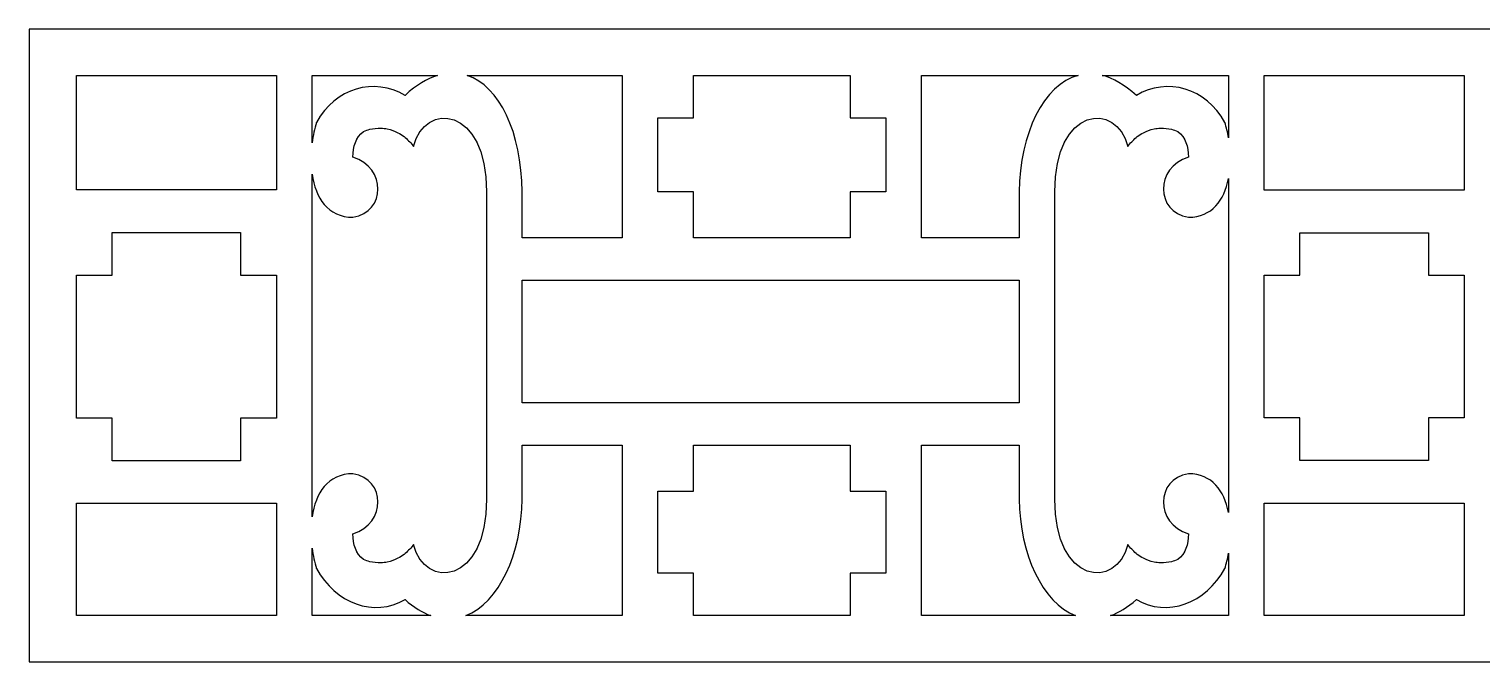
# Model space of a CAD drawing. Header units: centimetres. Extents: x -27 to -1.5, y -9 to -4.8.
# Drawn here: x -27 to -17.39, y -9 to -4.82 of the extents above; entities that cross this region are included whole.
import ezdxf

# ---------------------------------------------------------------- set-up
doc = ezdxf.new("R2010")
doc.units = ezdxf.units.CM
doc.header["$MEASUREMENT"] = 0
doc.layers.add('layer 1', color=7, linetype='Continuous')

msp = doc.modelspace()

# ---------------------------------------------------------------- linework, layer by layer
at = {"layer": 'layer 1', "color": 250}
for points, knots in [([(-1.49502, -4.81921), (-1.49502, -4.81921), (-1.49502, -9.00021), (-1.49502, -9.00021), (-1.49502, -9.00021), (-1.49502, -9.00021), (-26.99914, -9.00021), (-26.99914, -9.00021), (-26.99914, -9.00021), (-26.99914, -9.00021), (-26.99914, -4.81921), (-26.99914, -4.81921), (-26.99914, -4.81921), (-26.99914, -4.81921), (-1.49502, -4.81921), (-1.49502, -4.81921)], [0, 0, 0, 0, 0.2, 0.2, 0.2, 0.2, 0.4, 0.4, 0.4, 0.4, 0.6, 0.6, 0.6, 0.6, 1, 1, 1, 1]), ([(-26.68556, -5.88187), (-26.68556, -5.88187), (-25.36435, -5.88187), (-25.36435, -5.88187), (-25.36435, -5.88187), (-25.36435, -5.88187), (-25.36435, -5.12523), (-25.36435, -5.12523), (-25.36435, -5.12523), (-25.36435, -5.12523), (-26.68556, -5.12523), (-26.68556, -5.12523), (-26.68556, -5.12523), (-26.68556, -5.12523), (-26.68556, -5.88187), (-26.68556, -5.88187)], [0, 0, 0, 0, 0.2, 0.2, 0.2, 0.2, 0.4, 0.4, 0.4, 0.4, 0.6, 0.6, 0.6, 0.6, 1, 1, 1, 1]), ([(-25.12842, -5.12523), (-25.12842, -5.12523), (-25.12842, -5.56969), (-25.12842, -5.56969), (-25.12842, -5.56969), (-25.12212, -5.52276), (-25.11192, -5.47749), (-25.09857, -5.43659), (-25.09857, -5.43659), (-24.9748, -5.20607), (-24.71718, -5.13689), (-24.51382, -5.25701), (-24.51382, -5.25701), (-24.43989, -5.18892), (-24.36758, -5.14615), (-24.29866, -5.12523), (-24.29866, -5.12523), (-24.29866, -5.12523), (-25.12842, -5.12523), (-25.12842, -5.12523)], [0, 0, 0, 0, 0.1666667, 0.1666667, 0.1666667, 0.1666667, 0.3333333, 0.3333333, 0.3333333, 0.3333333, 0.5, 0.5, 0.5, 0.5, 0.6666667, 0.6666667, 0.6666667, 0.6666667, 1, 1, 1, 1]), ([(-24.1034, -5.12523), (-23.89023, -5.19553), (-23.74243, -5.50005), (-23.74007, -5.89523), (-23.74007, -5.89523), (-23.74007, -6.1708), (-23.74007, -5.92218), (-23.74007, -6.19775), (-23.74007, -6.19775), (-23.74007, -6.19775), (-23.0793, -6.19775), (-23.0793, -6.19775), (-23.0793, -6.19775), (-23.0793, -6.19775), (-23.0793, -5.12523), (-23.0793, -5.12523), (-23.0793, -5.12523), (-23.0793, -5.12523), (-24.1034, -5.12523), (-24.1034, -5.12523)], [0, 0, 0, 0, 0.1666667, 0.1666667, 0.1666667, 0.1666667, 0.3333333, 0.3333333, 0.3333333, 0.3333333, 0.5, 0.5, 0.5, 0.5, 0.6666667, 0.6666667, 0.6666667, 0.6666667, 1, 1, 1, 1]), ([(-22.60744, -5.12523), (-22.60744, -5.12523), (-22.60744, -5.40664), (-22.60744, -5.40664), (-22.60744, -5.40664), (-22.60744, -5.40664), (-22.84337, -5.40664), (-22.84337, -5.40664), (-22.84337, -5.40664), (-22.84337, -5.40664), (-22.84337, -5.8955), (-22.84337, -5.8955), (-22.84337, -5.8955), (-22.84337, -5.8955), (-22.60744, -5.8955), (-22.60744, -5.8955), (-22.60744, -5.8955), (-22.60744, -5.8955), (-22.60744, -6.19775), (-22.60744, -6.19775), (-22.60744, -6.19775), (-22.60744, -6.19775), (-21.57102, -6.19775), (-21.57102, -6.19775), (-21.57102, -6.19775), (-21.57102, -6.19775), (-21.57102, -5.8955), (-21.57102, -5.8955), (-21.57102, -5.8955), (-21.57102, -5.8955), (-21.33509, -5.8955), (-21.33509, -5.8955), (-21.33509, -5.8955), (-21.33509, -5.8955), (-21.33509, -5.40664), (-21.33509, -5.40664), (-21.33509, -5.40664), (-21.33509, -5.40664), (-21.57102, -5.40664), (-21.57102, -5.40664), (-21.57102, -5.40664), (-21.57102, -5.40664), (-21.57102, -5.12523), (-21.57102, -5.12523), (-21.57102, -5.12523), (-21.57102, -5.12523), (-22.60744, -5.12523), (-22.60744, -5.12523)], [0, 0, 0, 0, 0.0769231, 0.0769231, 0.0769231, 0.0769231, 0.1538462, 0.1538462, 0.1538462, 0.1538462, 0.2307692, 0.2307692, 0.2307692, 0.2307692, 0.3076923, 0.3076923, 0.3076923, 0.3076923, 0.3846154, 0.3846154, 0.3846154, 0.3846154, 0.4615385, 0.4615385, 0.4615385, 0.4615385, 0.5384615, 0.5384615, 0.5384615, 0.5384615, 0.6153846, 0.6153846, 0.6153846, 0.6153846, 0.6923077, 0.6923077, 0.6923077, 0.6923077, 0.7692308, 0.7692308, 0.7692308, 0.7692308, 0.8461538, 0.8461538, 0.8461538, 0.8461538, 1, 1, 1, 1]), ([(-21.09916, -5.12523), (-21.09916, -5.12523), (-21.09916, -6.19775), (-21.09916, -6.19775), (-21.09916, -6.19775), (-21.09916, -6.19775), (-20.45287, -6.19775), (-20.45287, -6.19775), (-20.45287, -6.19775), (-20.45287, -5.92218), (-20.45287, -6.1708), (-20.45287, -5.89523), (-20.45287, -5.89523), (-20.45041, -5.50745), (-20.29123, -5.18567), (-20.06344, -5.12523), (-20.06344, -5.12523), (-20.06344, -5.12523), (-21.09916, -5.12523), (-21.09916, -5.12523)], [0, 0, 0, 0, 0.1666667, 0.1666667, 0.1666667, 0.1666667, 0.3333333, 0.3333333, 0.3333333, 0.3333333, 0.5, 0.5, 0.5, 0.5, 0.6666667, 0.6666667, 0.6666667, 0.6666667, 1, 1, 1, 1]), ([(-19.90441, -5.12523), (-19.83261, -5.14327), (-19.75684, -5.18573), (-19.67912, -5.25701), (-19.67912, -5.25701), (-19.47576, -5.13689), (-19.21814, -5.20607), (-19.09437, -5.43659), (-19.09437, -5.43659), (-19.08414, -5.46794), (-19.07577, -5.50187), (-19.06958, -5.53713), (-19.06958, -5.53713), (-19.06958, -5.53713), (-19.06958, -5.12523), (-19.06958, -5.12523), (-19.06958, -5.12523), (-19.06958, -5.12523), (-19.90441, -5.12523), (-19.90441, -5.12523)], [0, 0, 0, 0, 0.1666667, 0.1666667, 0.1666667, 0.1666667, 0.3333333, 0.3333333, 0.3333333, 0.3333333, 0.5, 0.5, 0.5, 0.5, 0.6666667, 0.6666667, 0.6666667, 0.6666667, 1, 1, 1, 1]), ([(-18.83365, -5.12523), (-18.83365, -5.12523), (-18.83365, -5.88306), (-18.83365, -5.88306), (-18.83365, -5.88306), (-18.83365, -5.88306), (-17.51243, -5.88306), (-17.51243, -5.88306), (-17.51243, -5.88306), (-17.51243, -5.88306), (-17.51243, -5.12523), (-17.51243, -5.12523), (-17.51243, -5.12523), (-17.51243, -5.12523), (-18.83365, -5.12523), (-18.83365, -5.12523)], [0, 0, 0, 0, 0.2, 0.2, 0.2, 0.2, 0.4, 0.4, 0.4, 0.4, 0.6, 0.6, 0.6, 0.6, 1, 1, 1, 1]), ([(-25.12842, -8.04107), (-25.10536, -7.88617), (-25.02502, -7.75716), (-24.85772, -7.75688), (-24.85772, -7.75688), (-24.63985, -7.79244), (-24.63529, -8.08509), (-24.85856, -8.15363), (-24.85856, -8.15363), (-24.85621, -8.22468), (-24.83992, -8.28606), (-24.78737, -8.32387), (-24.78737, -8.32387), (-24.77354, -8.32951), (-24.76007, -8.33416), (-24.74583, -8.33821), (-24.74583, -8.33821), (-24.72147, -8.3437), (-24.69886, -8.34618), (-24.67402, -8.34607), (-24.67402, -8.34607), (-24.65933, -8.34517), (-24.64532, -8.3435), (-24.63076, -8.34091), (-24.63076, -8.34091), (-24.60593, -8.33501), (-24.58394, -8.32701), (-24.56054, -8.31541), (-24.56054, -8.31541), (-24.54652, -8.30746), (-24.53352, -8.29907), (-24.52025, -8.28948), (-24.52025, -8.28948), (-24.49868, -8.27208), (-24.48055, -8.25417), (-24.46233, -8.23201), (-24.46233, -8.23201), (-24.46065, -8.22976), (-24.459, -8.22751), (-24.45738, -8.22526), (-24.45738, -8.22526), (-24.38493, -8.52195), (-23.97301, -8.49472), (-23.976, -7.92419), (-23.976, -7.92419), (-23.976, -6.60136), (-23.976, -7.21805), (-23.976, -5.89523), (-23.976, -5.89523), (-23.97301, -5.32471), (-24.38493, -5.29748), (-24.45738, -5.59417), (-24.45738, -5.59417), (-24.459, -5.59191), (-24.46065, -5.58966), (-24.46233, -5.58741), (-24.46233, -5.58741), (-24.48055, -5.56526), (-24.49868, -5.54734), (-24.52025, -5.52994), (-24.52025, -5.52994), (-24.53352, -5.52035), (-24.54652, -5.51197), (-24.56054, -5.50402), (-24.56054, -5.50402), (-24.58394, -5.49242), (-24.60593, -5.48441), (-24.63076, -5.47852), (-24.63076, -5.47852), (-24.64532, -5.47593), (-24.65933, -5.47425), (-24.67402, -5.47335), (-24.67402, -5.47335), (-24.69886, -5.47324), (-24.72147, -5.47572), (-24.74583, -5.48121), (-24.74583, -5.48121), (-24.76007, -5.48526), (-24.77354, -5.48991), (-24.78737, -5.49555), (-24.78737, -5.49555), (-24.83992, -5.53336), (-24.85621, -5.59475), (-24.85856, -5.66579), (-24.85856, -5.66579), (-24.63529, -5.73433), (-24.63985, -6.02699), (-24.85772, -6.06254), (-24.85772, -6.06254), (-25.02502, -6.06226), (-25.10535, -5.93326), (-25.12842, -5.77835), (-25.12842, -5.77835), (-25.12842, -5.77835), (-25.12842, -8.04107), (-25.12842, -8.04107)], [0, 0, 0, 0, 0.04, 0.04, 0.04, 0.04, 0.08, 0.08, 0.08, 0.08, 0.12, 0.12, 0.12, 0.12, 0.16, 0.16, 0.16, 0.16, 0.2, 0.2, 0.2, 0.2, 0.24, 0.24, 0.24, 0.24, 0.28, 0.28, 0.28, 0.28, 0.32, 0.32, 0.32, 0.32, 0.36, 0.36, 0.36, 0.36, 0.4, 0.4, 0.4, 0.4, 0.44, 0.44, 0.44, 0.44, 0.48, 0.48, 0.48, 0.48, 0.52, 0.52, 0.52, 0.52, 0.56, 0.56, 0.56, 0.56, 0.6, 0.6, 0.6, 0.6, 0.64, 0.64, 0.64, 0.64, 0.68, 0.68, 0.68, 0.68, 0.72, 0.72, 0.72, 0.72, 0.76, 0.76, 0.76, 0.76, 0.8, 0.8, 0.8, 0.8, 0.84, 0.84, 0.84, 0.84, 0.88, 0.88, 0.88, 0.88, 0.92, 0.92, 0.92, 0.92, 1, 1, 1, 1]), ([(-19.06958, -8.01219), (-19.06958, -8.01219), (-19.06958, -5.80724), (-19.06958, -5.80724), (-19.06958, -5.80724), (-19.09806, -5.94897), (-19.17844, -6.06228), (-19.33522, -6.06254), (-19.33522, -6.06254), (-19.55309, -6.02699), (-19.55765, -5.73433), (-19.33438, -5.66579), (-19.33438, -5.66579), (-19.33673, -5.59475), (-19.35302, -5.53336), (-19.40557, -5.49555), (-19.40557, -5.49555), (-19.4194, -5.48991), (-19.43287, -5.48526), (-19.44711, -5.48121), (-19.44711, -5.48121), (-19.47147, -5.47572), (-19.49408, -5.47324), (-19.51892, -5.47335), (-19.51892, -5.47335), (-19.53361, -5.47425), (-19.54761, -5.47593), (-19.56218, -5.47852), (-19.56218, -5.47852), (-19.587, -5.48441), (-19.609, -5.49242), (-19.6324, -5.50402), (-19.6324, -5.50402), (-19.64641, -5.51197), (-19.65942, -5.52035), (-19.67269, -5.52994), (-19.67269, -5.52994), (-19.69426, -5.54734), (-19.71239, -5.56526), (-19.73061, -5.58741), (-19.73061, -5.58741), (-19.73229, -5.58966), (-19.73394, -5.59191), (-19.73556, -5.59417), (-19.73556, -5.59417), (-19.80801, -5.29748), (-20.21993, -5.32471), (-20.21694, -5.89523), (-20.21694, -5.89523), (-20.21694, -7.21805), (-20.21694, -6.60136), (-20.21694, -7.92419), (-20.21694, -7.92419), (-20.21993, -8.49472), (-19.80801, -8.52195), (-19.73556, -8.22526), (-19.73556, -8.22526), (-19.73394, -8.22751), (-19.73229, -8.22976), (-19.73061, -8.23201), (-19.73061, -8.23201), (-19.71239, -8.25417), (-19.69426, -8.27208), (-19.67269, -8.28948), (-19.67269, -8.28948), (-19.65942, -8.29907), (-19.64641, -8.30746), (-19.6324, -8.31541), (-19.6324, -8.31541), (-19.609, -8.32701), (-19.587, -8.33501), (-19.56218, -8.34091), (-19.56218, -8.34091), (-19.54761, -8.3435), (-19.53361, -8.34517), (-19.51892, -8.34607), (-19.51892, -8.34607), (-19.49408, -8.34618), (-19.47147, -8.3437), (-19.44711, -8.33821), (-19.44711, -8.33821), (-19.43287, -8.33416), (-19.4194, -8.32951), (-19.40557, -8.32387), (-19.40557, -8.32387), (-19.35302, -8.28606), (-19.33673, -8.22468), (-19.33438, -8.15363), (-19.33438, -8.15363), (-19.55765, -8.08509), (-19.55309, -7.79244), (-19.33522, -7.75688), (-19.33522, -7.75688), (-19.17844, -7.75714), (-19.09805, -7.87046), (-19.06958, -8.01219)], [0, 0, 0, 0, 0.04, 0.04, 0.04, 0.04, 0.08, 0.08, 0.08, 0.08, 0.12, 0.12, 0.12, 0.12, 0.16, 0.16, 0.16, 0.16, 0.2, 0.2, 0.2, 0.2, 0.24, 0.24, 0.24, 0.24, 0.28, 0.28, 0.28, 0.28, 0.32, 0.32, 0.32, 0.32, 0.36, 0.36, 0.36, 0.36, 0.4, 0.4, 0.4, 0.4, 0.44, 0.44, 0.44, 0.44, 0.48, 0.48, 0.48, 0.48, 0.52, 0.52, 0.52, 0.52, 0.56, 0.56, 0.56, 0.56, 0.6, 0.6, 0.6, 0.6, 0.64, 0.64, 0.64, 0.64, 0.68, 0.68, 0.68, 0.68, 0.72, 0.72, 0.72, 0.72, 0.76, 0.76, 0.76, 0.76, 0.8, 0.8, 0.8, 0.8, 0.84, 0.84, 0.84, 0.84, 0.88, 0.88, 0.88, 0.88, 0.92, 0.92, 0.92, 0.92, 1, 1, 1, 1]), ([(-25.09857, -5.43659), (-25.09868, -5.43679), (-25.0991, -5.43759), (-25.09965, -5.43862), (-25.09965, -5.43862), (-25.09965, -5.43862), (-25.09857, -5.43659), (-25.09857, -5.43659)], [0, 0, 0, 0, 0.3333333, 0.3333333, 0.3333333, 0.3333333, 1, 1, 1, 1]), ([(-19.09437, -5.43659), (-19.09426, -5.43679), (-19.09384, -5.43759), (-19.09329, -5.43862), (-19.09329, -5.43862), (-19.09329, -5.43862), (-19.09437, -5.43659), (-19.09437, -5.43659)], [0, 0, 0, 0, 0.3333333, 0.3333333, 0.3333333, 0.3333333, 1, 1, 1, 1]), ([(-26.68556, -7.38929), (-26.68556, -7.38929), (-26.44963, -7.38929), (-26.44963, -7.38929), (-26.44963, -7.38929), (-26.44963, -7.38929), (-26.44963, -7.6707), (-26.44963, -7.6707), (-26.44963, -7.6707), (-26.44963, -7.6707), (-25.60028, -7.6707), (-25.60028, -7.6707), (-25.60028, -7.6707), (-25.60028, -7.6707), (-25.60028, -7.38929), (-25.60028, -7.38929), (-25.60028, -7.38929), (-25.60028, -7.38929), (-25.36435, -7.38929), (-25.36435, -7.38929), (-25.36435, -7.38929), (-25.36435, -7.38929), (-25.36435, -6.44468), (-25.36435, -6.44468), (-25.36435, -6.44468), (-25.36435, -6.44468), (-25.60028, -6.44468), (-25.60028, -6.44468), (-25.60028, -6.44468), (-25.60028, -6.44468), (-25.60028, -6.16327), (-25.60028, -6.16327), (-25.60028, -6.16327), (-25.60028, -6.16327), (-26.44963, -6.16327), (-26.44963, -6.16327), (-26.44963, -6.16327), (-26.44963, -6.16327), (-26.44963, -6.44468), (-26.44963, -6.44468), (-26.44963, -6.44468), (-26.44963, -6.44468), (-26.68556, -6.44468), (-26.68556, -6.44468), (-26.68556, -6.44468), (-26.68556, -6.44468), (-26.68556, -7.38929), (-26.68556, -7.38929)], [0, 0, 0, 0, 0.0769231, 0.0769231, 0.0769231, 0.0769231, 0.1538462, 0.1538462, 0.1538462, 0.1538462, 0.2307692, 0.2307692, 0.2307692, 0.2307692, 0.3076923, 0.3076923, 0.3076923, 0.3076923, 0.3846154, 0.3846154, 0.3846154, 0.3846154, 0.4615385, 0.4615385, 0.4615385, 0.4615385, 0.5384615, 0.5384615, 0.5384615, 0.5384615, 0.6153846, 0.6153846, 0.6153846, 0.6153846, 0.6923077, 0.6923077, 0.6923077, 0.6923077, 0.7692308, 0.7692308, 0.7692308, 0.7692308, 0.8461538, 0.8461538, 0.8461538, 0.8461538, 1, 1, 1, 1]), ([(-17.51243, -7.38781), (-17.51243, -7.38781), (-17.51243, -6.44587), (-17.51243, -6.44587), (-17.51243, -6.44587), (-17.51243, -6.44587), (-17.74837, -6.44587), (-17.74837, -6.44587), (-17.74837, -6.44587), (-17.74837, -6.44587), (-17.74837, -6.16447), (-17.74837, -6.16447), (-17.74837, -6.16447), (-17.74837, -6.16447), (-18.59772, -6.16447), (-18.59772, -6.16447), (-18.59772, -6.16447), (-18.59772, -6.16447), (-18.59772, -6.44587), (-18.59772, -6.44587), (-18.59772, -6.44587), (-18.59772, -6.44587), (-18.83365, -6.44587), (-18.83365, -6.44587), (-18.83365, -6.44587), (-18.83365, -6.44587), (-18.83365, -7.38781), (-18.83365, -7.38781), (-18.83365, -7.38781), (-18.83365, -7.38781), (-18.59772, -7.38781), (-18.59772, -7.38781), (-18.59772, -7.38781), (-18.59772, -7.38781), (-18.59772, -7.66921), (-18.59772, -7.66921), (-18.59772, -7.66921), (-18.59772, -7.66921), (-17.74837, -7.66921), (-17.74837, -7.66921), (-17.74837, -7.66921), (-17.74837, -7.66921), (-17.74837, -7.38781), (-17.74837, -7.38781), (-17.74837, -7.38781), (-17.74837, -7.38781), (-17.51243, -7.38781), (-17.51243, -7.38781)], [0, 0, 0, 0, 0.0769231, 0.0769231, 0.0769231, 0.0769231, 0.1538462, 0.1538462, 0.1538462, 0.1538462, 0.2307692, 0.2307692, 0.2307692, 0.2307692, 0.3076923, 0.3076923, 0.3076923, 0.3076923, 0.3846154, 0.3846154, 0.3846154, 0.3846154, 0.4615385, 0.4615385, 0.4615385, 0.4615385, 0.5384615, 0.5384615, 0.5384615, 0.5384615, 0.6153846, 0.6153846, 0.6153846, 0.6153846, 0.6923077, 0.6923077, 0.6923077, 0.6923077, 0.7692308, 0.7692308, 0.7692308, 0.7692308, 0.8461538, 0.8461538, 0.8461538, 0.8461538, 1, 1, 1, 1]), ([(-23.74007, -7.28785), (-23.74007, -7.28785), (-20.45287, -7.28785), (-20.45287, -7.28785), (-20.45287, -7.28785), (-20.45287, -6.70377), (-20.45287, -7.06323), (-20.45287, -6.47916), (-20.45287, -6.47916), (-20.45287, -6.47916), (-23.74007, -6.47916), (-23.74007, -6.47916), (-23.74007, -6.47916), (-23.74007, -7.06323), (-23.74007, -6.70377), (-23.74007, -7.28785)], [0, 0, 0, 0, 0.2, 0.2, 0.2, 0.2, 0.4, 0.4, 0.4, 0.4, 0.6, 0.6, 0.6, 0.6, 1, 1, 1, 1]), ([(-23.0793, -8.69419), (-23.0793, -8.69419), (-23.0793, -7.56925), (-23.0793, -7.56925), (-23.0793, -7.56925), (-23.0793, -7.56925), (-23.74007, -7.56925), (-23.74007, -7.56925), (-23.74007, -7.56925), (-23.74007, -7.84482), (-23.74007, -7.64862), (-23.74007, -7.92419), (-23.74007, -7.92419), (-23.74246, -8.28766), (-23.89374, -8.6093), (-24.11096, -8.69419), (-24.11096, -8.69419), (-24.11096, -8.69419), (-23.0793, -8.69419), (-23.0793, -8.69419)], [0, 0, 0, 0, 0.1666667, 0.1666667, 0.1666667, 0.1666667, 0.3333333, 0.3333333, 0.3333333, 0.3333333, 0.5, 0.5, 0.5, 0.5, 0.6666667, 0.6666667, 0.6666667, 0.6666667, 1, 1, 1, 1]), ([(-21.57102, -8.69419), (-21.57102, -8.69419), (-21.57102, -8.41278), (-21.57102, -8.41278), (-21.57102, -8.41278), (-21.57102, -8.41278), (-21.33509, -8.41278), (-21.33509, -8.41278), (-21.33509, -8.41278), (-21.33509, -8.41278), (-21.33509, -7.8715), (-21.33509, -7.8715), (-21.33509, -7.8715), (-21.33509, -7.8715), (-21.57102, -7.8715), (-21.57102, -7.8715), (-21.57102, -7.8715), (-21.57102, -7.8715), (-21.57102, -7.56925), (-21.57102, -7.56925), (-21.57102, -7.56925), (-21.57102, -7.56925), (-22.60744, -7.56925), (-22.60744, -7.56925), (-22.60744, -7.56925), (-22.60744, -7.56925), (-22.60744, -7.8715), (-22.60744, -7.8715), (-22.60744, -7.8715), (-22.60744, -7.8715), (-22.84337, -7.8715), (-22.84337, -7.8715), (-22.84337, -7.8715), (-22.84337, -7.8715), (-22.84337, -8.41278), (-22.84337, -8.41278), (-22.84337, -8.41278), (-22.84337, -8.41278), (-22.60744, -8.41278), (-22.60744, -8.41278), (-22.60744, -8.41278), (-22.60744, -8.41278), (-22.60744, -8.69419), (-22.60744, -8.69419), (-22.60744, -8.69419), (-22.60744, -8.69419), (-21.57102, -8.69419), (-21.57102, -8.69419)], [0, 0, 0, 0, 0.0769231, 0.0769231, 0.0769231, 0.0769231, 0.1538462, 0.1538462, 0.1538462, 0.1538462, 0.2307692, 0.2307692, 0.2307692, 0.2307692, 0.3076923, 0.3076923, 0.3076923, 0.3076923, 0.3846154, 0.3846154, 0.3846154, 0.3846154, 0.4615385, 0.4615385, 0.4615385, 0.4615385, 0.5384615, 0.5384615, 0.5384615, 0.5384615, 0.6153846, 0.6153846, 0.6153846, 0.6153846, 0.6923077, 0.6923077, 0.6923077, 0.6923077, 0.7692308, 0.7692308, 0.7692308, 0.7692308, 0.8461538, 0.8461538, 0.8461538, 0.8461538, 1, 1, 1, 1]), ([(-20.08198, -8.69419), (-20.29919, -8.60931), (-20.45048, -8.28766), (-20.45287, -7.92419), (-20.45287, -7.92419), (-20.45287, -7.64862), (-20.45287, -7.84482), (-20.45287, -7.56925), (-20.45287, -7.56925), (-20.45287, -7.56925), (-21.09916, -7.56925), (-21.09916, -7.56925), (-21.09916, -7.56925), (-21.09916, -7.56925), (-21.09916, -8.69419), (-21.09916, -8.69419), (-21.09916, -8.69419), (-21.09916, -8.69419), (-20.08198, -8.69419), (-20.08198, -8.69419)], [0, 0, 0, 0, 0.1666667, 0.1666667, 0.1666667, 0.1666667, 0.3333333, 0.3333333, 0.3333333, 0.3333333, 0.5, 0.5, 0.5, 0.5, 0.6666667, 0.6666667, 0.6666667, 0.6666667, 1, 1, 1, 1]), ([(-25.36435, -8.69419), (-25.36435, -8.69419), (-25.36435, -7.9521), (-25.36435, -7.9521), (-25.36435, -7.9521), (-25.36435, -7.9521), (-26.68556, -7.9521), (-26.68556, -7.9521), (-26.68556, -7.9521), (-26.68556, -7.9521), (-26.68556, -8.69419), (-26.68556, -8.69419), (-26.68556, -8.69419), (-26.68556, -8.69419), (-25.36435, -8.69419), (-25.36435, -8.69419)], [0, 0, 0, 0, 0.2, 0.2, 0.2, 0.2, 0.4, 0.4, 0.4, 0.4, 0.6, 0.6, 0.6, 0.6, 1, 1, 1, 1]), ([(-17.51243, -8.69419), (-17.51243, -8.69419), (-17.51243, -7.95062), (-17.51243, -7.95062), (-17.51243, -7.95062), (-17.51243, -7.95062), (-18.83365, -7.95062), (-18.83365, -7.95062), (-18.83365, -7.95062), (-18.83365, -7.95062), (-18.83365, -8.69419), (-18.83365, -8.69419), (-18.83365, -8.69419), (-18.83365, -8.69419), (-17.51243, -8.69419), (-17.51243, -8.69419)], [0, 0, 0, 0, 0.2, 0.2, 0.2, 0.2, 0.4, 0.4, 0.4, 0.4, 0.6, 0.6, 0.6, 0.6, 1, 1, 1, 1]), ([(-24.34374, -8.69419), (-24.39887, -8.67404), (-24.45585, -8.63943), (-24.51382, -8.58832), (-24.51382, -8.58832), (-24.71718, -8.70844), (-24.9748, -8.61335), (-25.09857, -8.38283), (-25.09857, -8.38283), (-25.11192, -8.34193), (-25.12212, -8.29666), (-25.12842, -8.24974), (-25.12842, -8.24974), (-25.12842, -8.24974), (-25.12842, -8.69419), (-25.12842, -8.69419), (-25.12842, -8.69419), (-25.12842, -8.69419), (-24.34374, -8.69419), (-24.34374, -8.69419)], [0, 0, 0, 0, 0.1666667, 0.1666667, 0.1666667, 0.1666667, 0.3333333, 0.3333333, 0.3333333, 0.3333333, 0.5, 0.5, 0.5, 0.5, 0.6666667, 0.6666667, 0.6666667, 0.6666667, 1, 1, 1, 1]), ([(-19.06958, -8.69419), (-19.06958, -8.69419), (-19.06958, -8.2823), (-19.06958, -8.2823), (-19.06958, -8.2823), (-19.07577, -8.31756), (-19.08414, -8.35148), (-19.09437, -8.38283), (-19.09437, -8.38283), (-19.21814, -8.61335), (-19.47576, -8.70844), (-19.67912, -8.58832), (-19.67912, -8.58832), (-19.73709, -8.63944), (-19.79406, -8.67402), (-19.84919, -8.69419), (-19.84919, -8.69419), (-19.84919, -8.69419), (-19.06958, -8.69419), (-19.06958, -8.69419)], [0, 0, 0, 0, 0.1666667, 0.1666667, 0.1666667, 0.1666667, 0.3333333, 0.3333333, 0.3333333, 0.3333333, 0.5, 0.5, 0.5, 0.5, 0.6666667, 0.6666667, 0.6666667, 0.6666667, 1, 1, 1, 1]), ([(-25.09857, -8.38283), (-25.09868, -8.38263), (-25.0991, -8.38183), (-25.09965, -8.3808), (-25.09965, -8.3808), (-25.09965, -8.3808), (-25.09857, -8.38283), (-25.09857, -8.38283)], [0, 0, 0, 0, 0.3333333, 0.3333333, 0.3333333, 0.3333333, 1, 1, 1, 1]), ([(-19.09437, -8.38283), (-19.09426, -8.38263), (-19.09384, -8.38183), (-19.09329, -8.3808), (-19.09329, -8.3808), (-19.09329, -8.3808), (-19.09437, -8.38283), (-19.09437, -8.38283)], [0, 0, 0, 0, 0.3333333, 0.3333333, 0.3333333, 0.3333333, 1, 1, 1, 1])]:
    msp.add_open_spline(points, degree=3, knots=knots, dxfattribs=at)
at = {"layer": 'layer 1', "color": 250, "lineweight": 9}
for points, knots in [([(-1.49502, -4.81921), (-1.49502, -4.81921), (-1.49502, -9.00021), (-1.49502, -9.00021), (-1.49502, -9.00021), (-1.49502, -9.00021), (-26.99914, -9.00021), (-26.99914, -9.00021), (-26.99914, -9.00021), (-26.99914, -9.00021), (-26.99914, -4.81921), (-26.99914, -4.81921), (-26.99914, -4.81921), (-26.99914, -4.81921), (-1.49502, -4.81921), (-1.49502, -4.81921)], [0, 0, 0, 0, 0.2, 0.2, 0.2, 0.2, 0.4, 0.4, 0.4, 0.4, 0.6, 0.6, 0.6, 0.6, 1, 1, 1, 1]), ([(-26.68556, -5.88187), (-26.68556, -5.88187), (-25.36435, -5.88187), (-25.36435, -5.88187), (-25.36435, -5.88187), (-25.36435, -5.88187), (-25.36435, -5.12523), (-25.36435, -5.12523), (-25.36435, -5.12523), (-25.36435, -5.12523), (-26.68556, -5.12523), (-26.68556, -5.12523), (-26.68556, -5.12523), (-26.68556, -5.12523), (-26.68556, -5.88187), (-26.68556, -5.88187)], [0, 0, 0, 0, 0.2, 0.2, 0.2, 0.2, 0.4, 0.4, 0.4, 0.4, 0.6, 0.6, 0.6, 0.6, 1, 1, 1, 1]), ([(-25.12842, -5.12523), (-25.12842, -5.12523), (-25.12842, -5.56969), (-25.12842, -5.56969), (-25.12842, -5.56969), (-25.12212, -5.52276), (-25.11192, -5.47749), (-25.09857, -5.43659), (-25.09857, -5.43659), (-24.9748, -5.20607), (-24.71718, -5.13689), (-24.51382, -5.25701), (-24.51382, -5.25701), (-24.43989, -5.18892), (-24.36758, -5.14615), (-24.29866, -5.12523), (-24.29866, -5.12523), (-24.29866, -5.12523), (-25.12842, -5.12523), (-25.12842, -5.12523)], [0, 0, 0, 0, 0.1666667, 0.1666667, 0.1666667, 0.1666667, 0.3333333, 0.3333333, 0.3333333, 0.3333333, 0.5, 0.5, 0.5, 0.5, 0.6666667, 0.6666667, 0.6666667, 0.6666667, 1, 1, 1, 1]), ([(-24.1034, -5.12523), (-23.89023, -5.19553), (-23.74243, -5.50005), (-23.74007, -5.89523), (-23.74007, -5.89523), (-23.74007, -6.1708), (-23.74007, -5.92218), (-23.74007, -6.19775), (-23.74007, -6.19775), (-23.74007, -6.19775), (-23.0793, -6.19775), (-23.0793, -6.19775), (-23.0793, -6.19775), (-23.0793, -6.19775), (-23.0793, -5.12523), (-23.0793, -5.12523), (-23.0793, -5.12523), (-23.0793, -5.12523), (-24.1034, -5.12523), (-24.1034, -5.12523)], [0, 0, 0, 0, 0.1666667, 0.1666667, 0.1666667, 0.1666667, 0.3333333, 0.3333333, 0.3333333, 0.3333333, 0.5, 0.5, 0.5, 0.5, 0.6666667, 0.6666667, 0.6666667, 0.6666667, 1, 1, 1, 1]), ([(-22.60744, -5.12523), (-22.60744, -5.12523), (-22.60744, -5.40664), (-22.60744, -5.40664), (-22.60744, -5.40664), (-22.60744, -5.40664), (-22.84337, -5.40664), (-22.84337, -5.40664), (-22.84337, -5.40664), (-22.84337, -5.40664), (-22.84337, -5.8955), (-22.84337, -5.8955), (-22.84337, -5.8955), (-22.84337, -5.8955), (-22.60744, -5.8955), (-22.60744, -5.8955), (-22.60744, -5.8955), (-22.60744, -5.8955), (-22.60744, -6.19775), (-22.60744, -6.19775), (-22.60744, -6.19775), (-22.60744, -6.19775), (-21.57102, -6.19775), (-21.57102, -6.19775), (-21.57102, -6.19775), (-21.57102, -6.19775), (-21.57102, -5.8955), (-21.57102, -5.8955), (-21.57102, -5.8955), (-21.57102, -5.8955), (-21.33509, -5.8955), (-21.33509, -5.8955), (-21.33509, -5.8955), (-21.33509, -5.8955), (-21.33509, -5.40664), (-21.33509, -5.40664), (-21.33509, -5.40664), (-21.33509, -5.40664), (-21.57102, -5.40664), (-21.57102, -5.40664), (-21.57102, -5.40664), (-21.57102, -5.40664), (-21.57102, -5.12523), (-21.57102, -5.12523), (-21.57102, -5.12523), (-21.57102, -5.12523), (-22.60744, -5.12523), (-22.60744, -5.12523)], [0, 0, 0, 0, 0.0769231, 0.0769231, 0.0769231, 0.0769231, 0.1538462, 0.1538462, 0.1538462, 0.1538462, 0.2307692, 0.2307692, 0.2307692, 0.2307692, 0.3076923, 0.3076923, 0.3076923, 0.3076923, 0.3846154, 0.3846154, 0.3846154, 0.3846154, 0.4615385, 0.4615385, 0.4615385, 0.4615385, 0.5384615, 0.5384615, 0.5384615, 0.5384615, 0.6153846, 0.6153846, 0.6153846, 0.6153846, 0.6923077, 0.6923077, 0.6923077, 0.6923077, 0.7692308, 0.7692308, 0.7692308, 0.7692308, 0.8461538, 0.8461538, 0.8461538, 0.8461538, 1, 1, 1, 1]), ([(-21.09916, -5.12523), (-21.09916, -5.12523), (-21.09916, -6.19775), (-21.09916, -6.19775), (-21.09916, -6.19775), (-21.09916, -6.19775), (-20.45287, -6.19775), (-20.45287, -6.19775), (-20.45287, -6.19775), (-20.45287, -5.92218), (-20.45287, -6.1708), (-20.45287, -5.89523), (-20.45287, -5.89523), (-20.45041, -5.50745), (-20.29123, -5.18567), (-20.06344, -5.12523), (-20.06344, -5.12523), (-20.06344, -5.12523), (-21.09916, -5.12523), (-21.09916, -5.12523)], [0, 0, 0, 0, 0.1666667, 0.1666667, 0.1666667, 0.1666667, 0.3333333, 0.3333333, 0.3333333, 0.3333333, 0.5, 0.5, 0.5, 0.5, 0.6666667, 0.6666667, 0.6666667, 0.6666667, 1, 1, 1, 1]), ([(-19.90441, -5.12523), (-19.83261, -5.14327), (-19.75684, -5.18573), (-19.67912, -5.25701), (-19.67912, -5.25701), (-19.47576, -5.13689), (-19.21814, -5.20607), (-19.09437, -5.43659), (-19.09437, -5.43659), (-19.08414, -5.46794), (-19.07577, -5.50187), (-19.06958, -5.53713), (-19.06958, -5.53713), (-19.06958, -5.53713), (-19.06958, -5.12523), (-19.06958, -5.12523), (-19.06958, -5.12523), (-19.06958, -5.12523), (-19.90441, -5.12523), (-19.90441, -5.12523)], [0, 0, 0, 0, 0.1666667, 0.1666667, 0.1666667, 0.1666667, 0.3333333, 0.3333333, 0.3333333, 0.3333333, 0.5, 0.5, 0.5, 0.5, 0.6666667, 0.6666667, 0.6666667, 0.6666667, 1, 1, 1, 1]), ([(-18.83365, -5.12523), (-18.83365, -5.12523), (-18.83365, -5.88306), (-18.83365, -5.88306), (-18.83365, -5.88306), (-18.83365, -5.88306), (-17.51243, -5.88306), (-17.51243, -5.88306), (-17.51243, -5.88306), (-17.51243, -5.88306), (-17.51243, -5.12523), (-17.51243, -5.12523), (-17.51243, -5.12523), (-17.51243, -5.12523), (-18.83365, -5.12523), (-18.83365, -5.12523)], [0, 0, 0, 0, 0.2, 0.2, 0.2, 0.2, 0.4, 0.4, 0.4, 0.4, 0.6, 0.6, 0.6, 0.6, 1, 1, 1, 1]), ([(-25.12842, -8.04107), (-25.10536, -7.88617), (-25.02502, -7.75716), (-24.85772, -7.75688), (-24.85772, -7.75688), (-24.63985, -7.79244), (-24.63529, -8.08509), (-24.85856, -8.15363), (-24.85856, -8.15363), (-24.85621, -8.22468), (-24.83992, -8.28606), (-24.78737, -8.32387), (-24.78737, -8.32387), (-24.77354, -8.32951), (-24.76007, -8.33416), (-24.74583, -8.33821), (-24.74583, -8.33821), (-24.72147, -8.3437), (-24.69886, -8.34618), (-24.67402, -8.34607), (-24.67402, -8.34607), (-24.65933, -8.34517), (-24.64532, -8.3435), (-24.63076, -8.34091), (-24.63076, -8.34091), (-24.60593, -8.33501), (-24.58394, -8.32701), (-24.56054, -8.31541), (-24.56054, -8.31541), (-24.54652, -8.30746), (-24.53352, -8.29907), (-24.52025, -8.28948), (-24.52025, -8.28948), (-24.49868, -8.27208), (-24.48055, -8.25417), (-24.46233, -8.23201), (-24.46233, -8.23201), (-24.46065, -8.22976), (-24.459, -8.22751), (-24.45738, -8.22526), (-24.45738, -8.22526), (-24.38493, -8.52195), (-23.97301, -8.49472), (-23.976, -7.92419), (-23.976, -7.92419), (-23.976, -6.60136), (-23.976, -7.21805), (-23.976, -5.89523), (-23.976, -5.89523), (-23.97301, -5.32471), (-24.38493, -5.29748), (-24.45738, -5.59417), (-24.45738, -5.59417), (-24.459, -5.59191), (-24.46065, -5.58966), (-24.46233, -5.58741), (-24.46233, -5.58741), (-24.48055, -5.56526), (-24.49868, -5.54734), (-24.52025, -5.52994), (-24.52025, -5.52994), (-24.53352, -5.52035), (-24.54652, -5.51197), (-24.56054, -5.50402), (-24.56054, -5.50402), (-24.58394, -5.49242), (-24.60593, -5.48441), (-24.63076, -5.47852), (-24.63076, -5.47852), (-24.64532, -5.47593), (-24.65933, -5.47425), (-24.67402, -5.47335), (-24.67402, -5.47335), (-24.69886, -5.47324), (-24.72147, -5.47572), (-24.74583, -5.48121), (-24.74583, -5.48121), (-24.76007, -5.48526), (-24.77354, -5.48991), (-24.78737, -5.49555), (-24.78737, -5.49555), (-24.83992, -5.53336), (-24.85621, -5.59475), (-24.85856, -5.66579), (-24.85856, -5.66579), (-24.63529, -5.73433), (-24.63985, -6.02699), (-24.85772, -6.06254), (-24.85772, -6.06254), (-25.02502, -6.06226), (-25.10535, -5.93326), (-25.12842, -5.77835), (-25.12842, -5.77835), (-25.12842, -5.77835), (-25.12842, -8.04107), (-25.12842, -8.04107)], [0, 0, 0, 0, 0.04, 0.04, 0.04, 0.04, 0.08, 0.08, 0.08, 0.08, 0.12, 0.12, 0.12, 0.12, 0.16, 0.16, 0.16, 0.16, 0.2, 0.2, 0.2, 0.2, 0.24, 0.24, 0.24, 0.24, 0.28, 0.28, 0.28, 0.28, 0.32, 0.32, 0.32, 0.32, 0.36, 0.36, 0.36, 0.36, 0.4, 0.4, 0.4, 0.4, 0.44, 0.44, 0.44, 0.44, 0.48, 0.48, 0.48, 0.48, 0.52, 0.52, 0.52, 0.52, 0.56, 0.56, 0.56, 0.56, 0.6, 0.6, 0.6, 0.6, 0.64, 0.64, 0.64, 0.64, 0.68, 0.68, 0.68, 0.68, 0.72, 0.72, 0.72, 0.72, 0.76, 0.76, 0.76, 0.76, 0.8, 0.8, 0.8, 0.8, 0.84, 0.84, 0.84, 0.84, 0.88, 0.88, 0.88, 0.88, 0.92, 0.92, 0.92, 0.92, 1, 1, 1, 1]), ([(-19.06958, -8.01219), (-19.06958, -8.01219), (-19.06958, -5.80724), (-19.06958, -5.80724), (-19.06958, -5.80724), (-19.09806, -5.94897), (-19.17844, -6.06228), (-19.33522, -6.06254), (-19.33522, -6.06254), (-19.55309, -6.02699), (-19.55765, -5.73433), (-19.33438, -5.66579), (-19.33438, -5.66579), (-19.33673, -5.59475), (-19.35302, -5.53336), (-19.40557, -5.49555), (-19.40557, -5.49555), (-19.4194, -5.48991), (-19.43287, -5.48526), (-19.44711, -5.48121), (-19.44711, -5.48121), (-19.47147, -5.47572), (-19.49408, -5.47324), (-19.51892, -5.47335), (-19.51892, -5.47335), (-19.53361, -5.47425), (-19.54761, -5.47593), (-19.56218, -5.47852), (-19.56218, -5.47852), (-19.587, -5.48441), (-19.609, -5.49242), (-19.6324, -5.50402), (-19.6324, -5.50402), (-19.64641, -5.51197), (-19.65942, -5.52035), (-19.67269, -5.52994), (-19.67269, -5.52994), (-19.69426, -5.54734), (-19.71239, -5.56526), (-19.73061, -5.58741), (-19.73061, -5.58741), (-19.73229, -5.58966), (-19.73394, -5.59191), (-19.73556, -5.59417), (-19.73556, -5.59417), (-19.80801, -5.29748), (-20.21993, -5.32471), (-20.21694, -5.89523), (-20.21694, -5.89523), (-20.21694, -7.21805), (-20.21694, -6.60136), (-20.21694, -7.92419), (-20.21694, -7.92419), (-20.21993, -8.49472), (-19.80801, -8.52195), (-19.73556, -8.22526), (-19.73556, -8.22526), (-19.73394, -8.22751), (-19.73229, -8.22976), (-19.73061, -8.23201), (-19.73061, -8.23201), (-19.71239, -8.25417), (-19.69426, -8.27208), (-19.67269, -8.28948), (-19.67269, -8.28948), (-19.65942, -8.29907), (-19.64641, -8.30746), (-19.6324, -8.31541), (-19.6324, -8.31541), (-19.609, -8.32701), (-19.587, -8.33501), (-19.56218, -8.34091), (-19.56218, -8.34091), (-19.54761, -8.3435), (-19.53361, -8.34517), (-19.51892, -8.34607), (-19.51892, -8.34607), (-19.49408, -8.34618), (-19.47147, -8.3437), (-19.44711, -8.33821), (-19.44711, -8.33821), (-19.43287, -8.33416), (-19.4194, -8.32951), (-19.40557, -8.32387), (-19.40557, -8.32387), (-19.35302, -8.28606), (-19.33673, -8.22468), (-19.33438, -8.15363), (-19.33438, -8.15363), (-19.55765, -8.08509), (-19.55309, -7.79244), (-19.33522, -7.75688), (-19.33522, -7.75688), (-19.17844, -7.75714), (-19.09805, -7.87046), (-19.06958, -8.01219)], [0, 0, 0, 0, 0.04, 0.04, 0.04, 0.04, 0.08, 0.08, 0.08, 0.08, 0.12, 0.12, 0.12, 0.12, 0.16, 0.16, 0.16, 0.16, 0.2, 0.2, 0.2, 0.2, 0.24, 0.24, 0.24, 0.24, 0.28, 0.28, 0.28, 0.28, 0.32, 0.32, 0.32, 0.32, 0.36, 0.36, 0.36, 0.36, 0.4, 0.4, 0.4, 0.4, 0.44, 0.44, 0.44, 0.44, 0.48, 0.48, 0.48, 0.48, 0.52, 0.52, 0.52, 0.52, 0.56, 0.56, 0.56, 0.56, 0.6, 0.6, 0.6, 0.6, 0.64, 0.64, 0.64, 0.64, 0.68, 0.68, 0.68, 0.68, 0.72, 0.72, 0.72, 0.72, 0.76, 0.76, 0.76, 0.76, 0.8, 0.8, 0.8, 0.8, 0.84, 0.84, 0.84, 0.84, 0.88, 0.88, 0.88, 0.88, 0.92, 0.92, 0.92, 0.92, 1, 1, 1, 1]), ([(-26.68556, -7.38929), (-26.68556, -7.38929), (-26.44963, -7.38929), (-26.44963, -7.38929), (-26.44963, -7.38929), (-26.44963, -7.38929), (-26.44963, -7.6707), (-26.44963, -7.6707), (-26.44963, -7.6707), (-26.44963, -7.6707), (-25.60028, -7.6707), (-25.60028, -7.6707), (-25.60028, -7.6707), (-25.60028, -7.6707), (-25.60028, -7.38929), (-25.60028, -7.38929), (-25.60028, -7.38929), (-25.60028, -7.38929), (-25.36435, -7.38929), (-25.36435, -7.38929), (-25.36435, -7.38929), (-25.36435, -7.38929), (-25.36435, -6.44468), (-25.36435, -6.44468), (-25.36435, -6.44468), (-25.36435, -6.44468), (-25.60028, -6.44468), (-25.60028, -6.44468), (-25.60028, -6.44468), (-25.60028, -6.44468), (-25.60028, -6.16327), (-25.60028, -6.16327), (-25.60028, -6.16327), (-25.60028, -6.16327), (-26.44963, -6.16327), (-26.44963, -6.16327), (-26.44963, -6.16327), (-26.44963, -6.16327), (-26.44963, -6.44468), (-26.44963, -6.44468), (-26.44963, -6.44468), (-26.44963, -6.44468), (-26.68556, -6.44468), (-26.68556, -6.44468), (-26.68556, -6.44468), (-26.68556, -6.44468), (-26.68556, -7.38929), (-26.68556, -7.38929)], [0, 0, 0, 0, 0.0769231, 0.0769231, 0.0769231, 0.0769231, 0.1538462, 0.1538462, 0.1538462, 0.1538462, 0.2307692, 0.2307692, 0.2307692, 0.2307692, 0.3076923, 0.3076923, 0.3076923, 0.3076923, 0.3846154, 0.3846154, 0.3846154, 0.3846154, 0.4615385, 0.4615385, 0.4615385, 0.4615385, 0.5384615, 0.5384615, 0.5384615, 0.5384615, 0.6153846, 0.6153846, 0.6153846, 0.6153846, 0.6923077, 0.6923077, 0.6923077, 0.6923077, 0.7692308, 0.7692308, 0.7692308, 0.7692308, 0.8461538, 0.8461538, 0.8461538, 0.8461538, 1, 1, 1, 1]), ([(-17.51243, -7.38781), (-17.51243, -7.38781), (-17.51243, -6.44587), (-17.51243, -6.44587), (-17.51243, -6.44587), (-17.51243, -6.44587), (-17.74837, -6.44587), (-17.74837, -6.44587), (-17.74837, -6.44587), (-17.74837, -6.44587), (-17.74837, -6.16447), (-17.74837, -6.16447), (-17.74837, -6.16447), (-17.74837, -6.16447), (-18.59772, -6.16447), (-18.59772, -6.16447), (-18.59772, -6.16447), (-18.59772, -6.16447), (-18.59772, -6.44587), (-18.59772, -6.44587), (-18.59772, -6.44587), (-18.59772, -6.44587), (-18.83365, -6.44587), (-18.83365, -6.44587), (-18.83365, -6.44587), (-18.83365, -6.44587), (-18.83365, -7.38781), (-18.83365, -7.38781), (-18.83365, -7.38781), (-18.83365, -7.38781), (-18.59772, -7.38781), (-18.59772, -7.38781), (-18.59772, -7.38781), (-18.59772, -7.38781), (-18.59772, -7.66921), (-18.59772, -7.66921), (-18.59772, -7.66921), (-18.59772, -7.66921), (-17.74837, -7.66921), (-17.74837, -7.66921), (-17.74837, -7.66921), (-17.74837, -7.66921), (-17.74837, -7.38781), (-17.74837, -7.38781), (-17.74837, -7.38781), (-17.74837, -7.38781), (-17.51243, -7.38781), (-17.51243, -7.38781)], [0, 0, 0, 0, 0.0769231, 0.0769231, 0.0769231, 0.0769231, 0.1538462, 0.1538462, 0.1538462, 0.1538462, 0.2307692, 0.2307692, 0.2307692, 0.2307692, 0.3076923, 0.3076923, 0.3076923, 0.3076923, 0.3846154, 0.3846154, 0.3846154, 0.3846154, 0.4615385, 0.4615385, 0.4615385, 0.4615385, 0.5384615, 0.5384615, 0.5384615, 0.5384615, 0.6153846, 0.6153846, 0.6153846, 0.6153846, 0.6923077, 0.6923077, 0.6923077, 0.6923077, 0.7692308, 0.7692308, 0.7692308, 0.7692308, 0.8461538, 0.8461538, 0.8461538, 0.8461538, 1, 1, 1, 1]), ([(-23.74007, -7.28785), (-23.74007, -7.28785), (-20.45287, -7.28785), (-20.45287, -7.28785), (-20.45287, -7.28785), (-20.45287, -6.70377), (-20.45287, -7.06323), (-20.45287, -6.47916), (-20.45287, -6.47916), (-20.45287, -6.47916), (-23.74007, -6.47916), (-23.74007, -6.47916), (-23.74007, -6.47916), (-23.74007, -7.06323), (-23.74007, -6.70377), (-23.74007, -7.28785)], [0, 0, 0, 0, 0.2, 0.2, 0.2, 0.2, 0.4, 0.4, 0.4, 0.4, 0.6, 0.6, 0.6, 0.6, 1, 1, 1, 1]), ([(-23.0793, -8.69419), (-23.0793, -8.69419), (-23.0793, -7.56925), (-23.0793, -7.56925), (-23.0793, -7.56925), (-23.0793, -7.56925), (-23.74007, -7.56925), (-23.74007, -7.56925), (-23.74007, -7.56925), (-23.74007, -7.84482), (-23.74007, -7.64862), (-23.74007, -7.92419), (-23.74007, -7.92419), (-23.74246, -8.28766), (-23.89374, -8.6093), (-24.11096, -8.69419), (-24.11096, -8.69419), (-24.11096, -8.69419), (-23.0793, -8.69419), (-23.0793, -8.69419)], [0, 0, 0, 0, 0.1666667, 0.1666667, 0.1666667, 0.1666667, 0.3333333, 0.3333333, 0.3333333, 0.3333333, 0.5, 0.5, 0.5, 0.5, 0.6666667, 0.6666667, 0.6666667, 0.6666667, 1, 1, 1, 1]), ([(-21.57102, -8.69419), (-21.57102, -8.69419), (-21.57102, -8.41278), (-21.57102, -8.41278), (-21.57102, -8.41278), (-21.57102, -8.41278), (-21.33509, -8.41278), (-21.33509, -8.41278), (-21.33509, -8.41278), (-21.33509, -8.41278), (-21.33509, -7.8715), (-21.33509, -7.8715), (-21.33509, -7.8715), (-21.33509, -7.8715), (-21.57102, -7.8715), (-21.57102, -7.8715), (-21.57102, -7.8715), (-21.57102, -7.8715), (-21.57102, -7.56925), (-21.57102, -7.56925), (-21.57102, -7.56925), (-21.57102, -7.56925), (-22.60744, -7.56925), (-22.60744, -7.56925), (-22.60744, -7.56925), (-22.60744, -7.56925), (-22.60744, -7.8715), (-22.60744, -7.8715), (-22.60744, -7.8715), (-22.60744, -7.8715), (-22.84337, -7.8715), (-22.84337, -7.8715), (-22.84337, -7.8715), (-22.84337, -7.8715), (-22.84337, -8.41278), (-22.84337, -8.41278), (-22.84337, -8.41278), (-22.84337, -8.41278), (-22.60744, -8.41278), (-22.60744, -8.41278), (-22.60744, -8.41278), (-22.60744, -8.41278), (-22.60744, -8.69419), (-22.60744, -8.69419), (-22.60744, -8.69419), (-22.60744, -8.69419), (-21.57102, -8.69419), (-21.57102, -8.69419)], [0, 0, 0, 0, 0.0769231, 0.0769231, 0.0769231, 0.0769231, 0.1538462, 0.1538462, 0.1538462, 0.1538462, 0.2307692, 0.2307692, 0.2307692, 0.2307692, 0.3076923, 0.3076923, 0.3076923, 0.3076923, 0.3846154, 0.3846154, 0.3846154, 0.3846154, 0.4615385, 0.4615385, 0.4615385, 0.4615385, 0.5384615, 0.5384615, 0.5384615, 0.5384615, 0.6153846, 0.6153846, 0.6153846, 0.6153846, 0.6923077, 0.6923077, 0.6923077, 0.6923077, 0.7692308, 0.7692308, 0.7692308, 0.7692308, 0.8461538, 0.8461538, 0.8461538, 0.8461538, 1, 1, 1, 1]), ([(-20.08198, -8.69419), (-20.29919, -8.60931), (-20.45048, -8.28766), (-20.45287, -7.92419), (-20.45287, -7.92419), (-20.45287, -7.64862), (-20.45287, -7.84482), (-20.45287, -7.56925), (-20.45287, -7.56925), (-20.45287, -7.56925), (-21.09916, -7.56925), (-21.09916, -7.56925), (-21.09916, -7.56925), (-21.09916, -7.56925), (-21.09916, -8.69419), (-21.09916, -8.69419), (-21.09916, -8.69419), (-21.09916, -8.69419), (-20.08198, -8.69419), (-20.08198, -8.69419)], [0, 0, 0, 0, 0.1666667, 0.1666667, 0.1666667, 0.1666667, 0.3333333, 0.3333333, 0.3333333, 0.3333333, 0.5, 0.5, 0.5, 0.5, 0.6666667, 0.6666667, 0.6666667, 0.6666667, 1, 1, 1, 1]), ([(-25.36435, -8.69419), (-25.36435, -8.69419), (-25.36435, -7.9521), (-25.36435, -7.9521), (-25.36435, -7.9521), (-25.36435, -7.9521), (-26.68556, -7.9521), (-26.68556, -7.9521), (-26.68556, -7.9521), (-26.68556, -7.9521), (-26.68556, -8.69419), (-26.68556, -8.69419), (-26.68556, -8.69419), (-26.68556, -8.69419), (-25.36435, -8.69419), (-25.36435, -8.69419)], [0, 0, 0, 0, 0.2, 0.2, 0.2, 0.2, 0.4, 0.4, 0.4, 0.4, 0.6, 0.6, 0.6, 0.6, 1, 1, 1, 1]), ([(-17.51243, -8.69419), (-17.51243, -8.69419), (-17.51243, -7.95062), (-17.51243, -7.95062), (-17.51243, -7.95062), (-17.51243, -7.95062), (-18.83365, -7.95062), (-18.83365, -7.95062), (-18.83365, -7.95062), (-18.83365, -7.95062), (-18.83365, -8.69419), (-18.83365, -8.69419), (-18.83365, -8.69419), (-18.83365, -8.69419), (-17.51243, -8.69419), (-17.51243, -8.69419)], [0, 0, 0, 0, 0.2, 0.2, 0.2, 0.2, 0.4, 0.4, 0.4, 0.4, 0.6, 0.6, 0.6, 0.6, 1, 1, 1, 1]), ([(-24.34374, -8.69419), (-24.39887, -8.67404), (-24.45585, -8.63943), (-24.51382, -8.58832), (-24.51382, -8.58832), (-24.71718, -8.70844), (-24.9748, -8.61335), (-25.09857, -8.38283), (-25.09857, -8.38283), (-25.11192, -8.34193), (-25.12212, -8.29666), (-25.12842, -8.24974), (-25.12842, -8.24974), (-25.12842, -8.24974), (-25.12842, -8.69419), (-25.12842, -8.69419), (-25.12842, -8.69419), (-25.12842, -8.69419), (-24.34374, -8.69419), (-24.34374, -8.69419)], [0, 0, 0, 0, 0.1666667, 0.1666667, 0.1666667, 0.1666667, 0.3333333, 0.3333333, 0.3333333, 0.3333333, 0.5, 0.5, 0.5, 0.5, 0.6666667, 0.6666667, 0.6666667, 0.6666667, 1, 1, 1, 1]), ([(-19.06958, -8.69419), (-19.06958, -8.69419), (-19.06958, -8.2823), (-19.06958, -8.2823), (-19.06958, -8.2823), (-19.07577, -8.31756), (-19.08414, -8.35148), (-19.09437, -8.38283), (-19.09437, -8.38283), (-19.21814, -8.61335), (-19.47576, -8.70844), (-19.67912, -8.58832), (-19.67912, -8.58832), (-19.73709, -8.63944), (-19.79406, -8.67402), (-19.84919, -8.69419), (-19.84919, -8.69419), (-19.84919, -8.69419), (-19.06958, -8.69419), (-19.06958, -8.69419)], [0, 0, 0, 0, 0.1666667, 0.1666667, 0.1666667, 0.1666667, 0.3333333, 0.3333333, 0.3333333, 0.3333333, 0.5, 0.5, 0.5, 0.5, 0.6666667, 0.6666667, 0.6666667, 0.6666667, 1, 1, 1, 1])]:
    msp.add_open_spline(points, degree=3, knots=knots, dxfattribs=at)
for points in [[(-25.09857, -5.43659), (-25.09868, -5.43679), (-25.0991, -5.43759), (-25.09965, -5.43862)], [(-19.09437, -5.43659), (-19.09426, -5.43679), (-19.09384, -5.43759), (-19.09329, -5.43862)], [(-25.09857, -8.38283), (-25.09868, -8.38263), (-25.0991, -8.38183), (-25.09965, -8.3808)], [(-19.09437, -8.38283), (-19.09426, -8.38263), (-19.09384, -8.38183), (-19.09329, -8.3808)]]:
    msp.add_open_spline(points, degree=3, dxfattribs=at)

doc.saveas('drawing.dxf')
